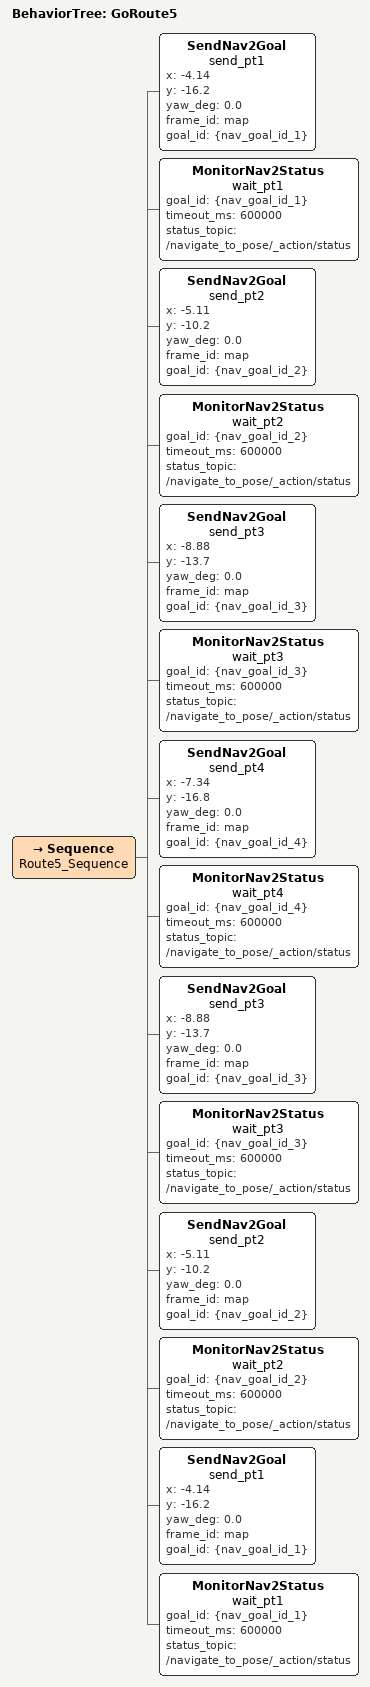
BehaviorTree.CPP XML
<!-- trees/go_route5.xml -->
<root BTCPP_format="4">
  <BehaviorTree ID="GoRoute5">
    <Sequence name="Route5_Sequence">

      <!-- pt1: (-0.565, -3.14) -->
      <SendNav2Goal name="send_pt1"
                    x="-4.14" y="-16.2" yaw_deg="0.0" frame_id="map"
                    goal_id="{nav_goal_id_1}"/>
      <MonitorNav2Status name="wait_pt1"
                         goal_id="{nav_goal_id_1}"
                         timeout_ms="600000"
                         status_topic="/navigate_to_pose/_action/status"/>

      <!-- pt2: (-1.53, -5.15) -->
      <SendNav2Goal name="send_pt2"
                    x="-5.11" y="-10.2" yaw_deg="0.0" frame_id="map"
                    goal_id="{nav_goal_id_2}"/>
      <MonitorNav2Status name="wait_pt2"
                         goal_id="{nav_goal_id_2}"
                         timeout_ms="600000"
                         status_topic="/navigate_to_pose/_action/status"/>

      <!-- pt3: (-2.4, -8.05) -->
      <SendNav2Goal name="send_pt3"
                    x="-8.88" y="-13.7" yaw_deg="0.0" frame_id="map"
                    goal_id="{nav_goal_id_3}"/>
      <MonitorNav2Status name="wait_pt3"
                         goal_id="{nav_goal_id_3}"
                         timeout_ms="600000"
                         status_topic="/navigate_to_pose/_action/status"/>

      <!-- pt4: (-3.02, -10.4) -->
      <SendNav2Goal name="send_pt4"
                    x="-7.34" y="-16.8" yaw_deg="0.0" frame_id="map"
                    goal_id="{nav_goal_id_4}"/>
      <MonitorNav2Status name="wait_pt4"
                         goal_id="{nav_goal_id_4}"
                         timeout_ms="600000"
                         status_topic="/navigate_to_pose/_action/status"/>

      <!-- pt3: (-2.4, -8.05) -->
      <SendNav2Goal name="send_pt3"
                    x="-8.88" y="-13.7" yaw_deg="0.0" frame_id="map"
                    goal_id="{nav_goal_id_3}"/>
      <MonitorNav2Status name="wait_pt3"
                         goal_id="{nav_goal_id_3}"
                         timeout_ms="600000"
                         status_topic="/navigate_to_pose/_action/status"/>

      <!-- pt2: (-1.53, -5.15) -->
      <SendNav2Goal name="send_pt2"
                    x="-5.11" y="-10.2" yaw_deg="0.0" frame_id="map"
                    goal_id="{nav_goal_id_2}"/>
      <MonitorNav2Status name="wait_pt2"
                         goal_id="{nav_goal_id_2}"
                         timeout_ms="600000"
                         status_topic="/navigate_to_pose/_action/status"/>

      <SendNav2Goal name="send_pt1"
                    x="-4.14" y="-16.2" yaw_deg="0.0" frame_id="map"
                    goal_id="{nav_goal_id_1}"/>
      <MonitorNav2Status name="wait_pt1"
                         goal_id="{nav_goal_id_1}"
                         timeout_ms="600000"
                         status_topic="/navigate_to_pose/_action/status"/>

    </Sequence>
  </BehaviorTree>
</root>

<!-- trees/go_route5.xml -->
